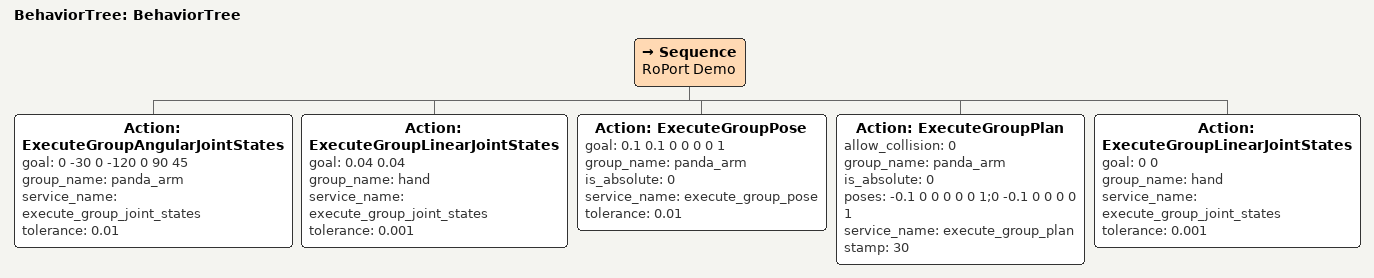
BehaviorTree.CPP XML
<?xml version="1.0"?>
<root main_tree_to_execute="BehaviorTree">
    <BehaviorTree ID="BehaviorTree">
        <Sequence name="RoPort Demo">
            <Action ID="ExecuteGroupAngularJointStates" goal="0 -30 0 -120 0 90 45" group_name="panda_arm" service_name="execute_group_joint_states" tolerance="0.01"/>
            <Action ID="ExecuteGroupLinearJointStates" goal="0.04 0.04" group_name="hand" service_name="execute_group_joint_states" tolerance="0.001"/>
            <Action ID="ExecuteGroupPose" goal="0.1 0.1 0 0 0 0 1" group_name="panda_arm" is_absolute="0" service_name="execute_group_pose" tolerance="0.01"/>
            <Action ID="ExecuteGroupPlan" allow_collision="0" group_name="panda_arm" is_absolute="0" poses="-0.1 0 0 0 0 0 1;0 -0.1 0 0 0 0 1" service_name="execute_group_plan" stamp="30"/>
            <Action ID="ExecuteGroupLinearJointStates" goal="0 0" group_name="hand" service_name="execute_group_joint_states" tolerance="0.001"/>
        </Sequence>
    </BehaviorTree>
</root>
